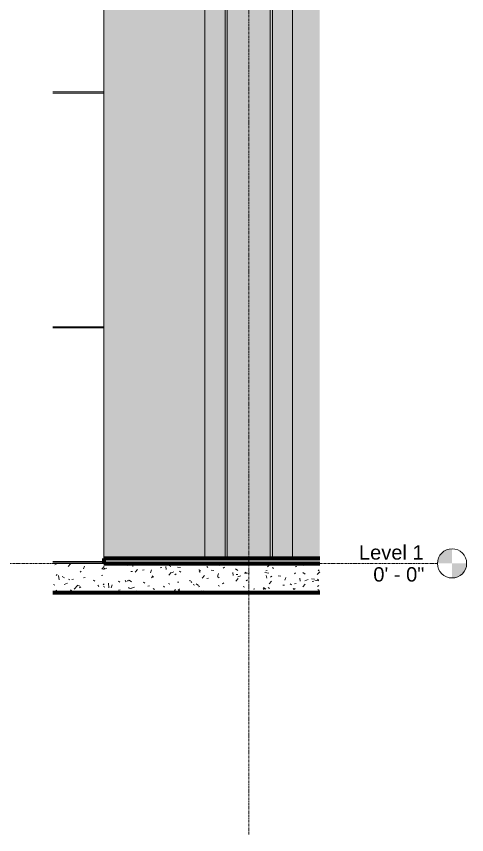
# Model space of a CAD drawing. Header units: inches. Extents: x 22688 to 23874, y -61 to 465.
# Drawn here: x 23605 to 23697.6, y -55.8 to 112.4 of the extents above; entities that cross this region are included whole.
import ezdxf

# ---------------------------------------------------------------- set-up
doc = ezdxf.new("R2010")
doc.units = ezdxf.units.IN
doc.header["$MEASUREMENT"] = 0
doc.linetypes.add('Grid Line 1_2_', pattern=[0.875, 0.5, -0.125, 0.125, -0.125])
for name, color, linetype, lineweight in [('A-DOOR', 31, 'Continuous', 18), ('A-FLOR', 192, 'Continuous', 18), ('A-FLOR-LEVL', 51, 'Continuous', 9), ('A-WALL', 113, 'Continuous', 18), ('A-WALL-PATT', 111, 'Continuous', 70), ('C-BLDG-PADS', 91, 'Continuous', 9), ('C-TOPO', 7, 'Continuous', 9), ('S-COLS', 52, 'Continuous', 9), ('S-GRID', 1, 'Continuous', 9)]:
    doc.layers.add(name, color=color, linetype=linetype, lineweight=lineweight)
doc.styles.add('Arial', font='arial.ttf', dxfattribs={"height": 2.950599})

# ---------------------------------------------------------------- blocks, each defined once
blk = doc.blocks.new('opening - opening-915839-Section 13 - Callout 2')
at = {"layer": 'A-DOOR'}
h = blk.add_hatch(color=256, dxfattribs=at)
edge = h.paths.add_edge_path(flags=0)
edge.add_line((-26172.91, 123.8), (-26173.22, 124.29))
edge.add_line((-26173.22, 124.29), (-26173.33, 124.49))
edge.add_line((-26173.33, 124.49), (-26173.77, 125.38))
edge.add_line((-26173.77, 125.38), (-26173.92, 125.71))
edge.add_line((-26173.92, 125.71), (-26174.25, 126.54))
edge.add_line((-26174.25, 126.54), (-26174.45, 127.13))
edge.add_line((-26174.45, 127.13), (-26174.6, 127.63))
edge.add_line((-26174.6, 127.63), (-26174.92, 128.97))
edge.add_line((-26174.92, 128.97), (-26175.09, 130.23))
edge.add_line((-26175.09, 130.23), (-26175.17, 132.06))
edge.add_line((-26175.17, 132.06), (-26175.17, 142.02))
edge.add_line((-26175.17, 142.02), (-26178.02, 142.02))
edge.add_line((-26178.02, 142.02), (-26178.02, 145))
edge.add_line((-26178.02, 145), (-26178.52, 145))
edge.add_line((-26178.52, 145), (-26178.52, 1))
edge.add_line((-26178.52, 1), (-26172.91, 1))
edge.add_line((-26172.91, 1), (-26172.91, 0))
edge.add_line((-26172.91, 0), (-26172.91, 0))
h.paths.add_polyline_path([(-26217.27, 1), (-26196.52, 1), (-26196.52, 145), (-26217.27, 145), (-26217.27, 10.99)], flags=0)
blk = doc.blocks.new('Level - Level Head - Circle-15001-Section 13 - Callout 2')
at = {"layer": 'A-FLOR-LEVL'}
h = blk.add_hatch(color=256, dxfattribs=at)
edge = h.paths.add_edge_path(flags=0)
edge.add_line((-26145.72, 0), (-26148.72, 0))
edge.add_arc((-26145.72, 0), 3, 90, 180, ccw=False)
edge.add_line((-26145.72, 3), (-26145.72, 0))
h = blk.add_hatch(color=256, dxfattribs=at)
edge = h.paths.add_edge_path(flags=0)
edge.add_line((-26145.72, -3), (-26145.72, 0))
edge.add_line((-26145.72, 0), (-26142.72, 0))
edge.add_arc((-26145.72, 0), 3, 270, 360, ccw=False)
blk.add_circle((-26145.72, 0), 3, dxfattribs=at)

msp = doc.modelspace()

# ---------------------------------------------------------------- hatches: boundary and pattern name
at = {"layer": 'A-FLOR'}
msp.add_hatch(color=256, dxfattribs=at).paths.add_polyline_path([(23623.03, 0), (23667.39, 0), (23667.39, 1), (23623.03, 1)], flags=0)
at = {"layer": 'A-WALL-PATT', "lineweight": 9}
h = msp.add_hatch(dxfattribs=at)
h.set_pattern_fill('FP_18', color=256, style=0, pattern_type=2)
h.set_pattern_definition([(90, (-75741.24, 0.25), (-193, -193), [48, -145]), (180, (-75741.24, 0.25), (-2e-14, -193), [96.25, -96.75]), (270, (-75837.49, 48.25), (-193, -193), [48, -145]), (180, (-75741.24, 48.25), (-2e-14, -193), [96.25, -96.75]), (270, (-75837.74, 48.25), (-193, -193), [48, -145]), (180, (-75837.74, 48.25), (-2e-14, -193), [96.25, -96.75]), (90, (-75933.99, 0.25), (-193, -193), [48, -145]), (180, (-75837.74, 0.25), (-2e-14, -193), [96.25, -96.75]), (90, (-75789.24, 48.5), (-193, -193), [48, -145]), (180, (-75740.99, 48.5), (-2e-14, -193), [48.25, -144.75]), (180, (-75740.99, 96.5), (-2e-14, -193), [48.25, -144.75]), (90, (-75885.74, 48.5), (-193, -193), [48, -145]), (180, (-75789.49, 48.5), (-2e-14, -193), [96.25, -96.75]), (270, (-75789.49, 96.5), (-193, -193), [48, -145]), (180, (-75789.49, 96.5), (-2e-14, -193), [96.25, -96.75]), (180, (-75885.99, 48.5), (-2e-14, -193), [48, -145]), (270, (-75885.99, 96.5), (-193, -193), [48, -145]), (180, (-75885.99, 96.5), (-2e-14, -193), [48, -145]), (90, (-75741.24, 96.75), (-193, -193), [48, -145]), (180, (-75741.24, 96.75), (-2e-14, -193), [96.25, -96.75]), (270, (-75837.49, 144.75), (-193, -193), [48, -145]), (180, (-75741.24, 144.75), (-2e-14, -193), [96.25, -96.75]), (270, (-75837.74, 144.75), (-193, -193), [48, -145]), (180, (-75837.74, 144.75), (-2e-14, -193), [96.25, -96.75]), (270, (-75933.99, 144.75), (-193, -193), [48, -145]), (180, (-75837.74, 96.75), (-2e-14, -193), [96.25, -96.75]), (90, (-75789.24, 145), (-193, -193), [48, -145]), (180, (-75740.99, 145), (-2e-14, -193), [48.25, -144.75]), (180, (-75740.99, 193), (-2e-14, -193), [48.25, -144.75]), (90, (-75885.74, 145), (-193, -193), [48, -145]), (180, (-75789.49, 145), (-2e-14, -193), [96.25, -96.75]), (270, (-75789.49, 193), (-193, -193), [48, -145]), (180, (-75789.49, 193), (-2e-14, -193), [96.25, -96.75]), (180, (-75885.99, 145), (-2e-14, -193), [48, -145]), (270, (-75885.99, 193), (-193, -193), [48, -145]), (180, (-75885.99, 193), (-2e-14, -193), [48, -145])])
h.paths.add_polyline_path([(23623.03, 0), (23623.03, 240), (23612.54, 240), (23612.54, 0)], flags=0)
at = {"layer": 'C-BLDG-PADS'}
h = msp.add_hatch(dxfattribs=at)
h.set_pattern_fill('FP_15', color=256, style=0, pattern_type=2)
h.set_pattern_definition([(50, (-76299.571, 104.131), (6.8859965, -0.60209723), [0.72, -7.92]), (355, (-76299.571, 104.131), (-1.33175564, 7.2205465), [0.576, -6.336]), (100.451, (-76298.997, 104.081), (5.55362855, 6.6181912), [0.612, -6.731]), (46.184, (-76299.571, 106.051), (10.24564176, -1.5889251), [1.08, -11.88]), (96.636, (-76298.717, 105.918), (8.9724387, 9.3515184), [0.918, -10.096]), (351.184, (-76299.571, 106.051), (8.9731991, 9.3512304), [0.864, -9.504]), (21, (-76298.611, 105.571), (5.73072572, -3.86500345), [0.72, -7.92]), (326, (-76298.611, 105.571), (2.3358107, 6.9608802), [0.576, -6.336]), (71.451, (-76298.133, 105.249), (8.06587574, 3.0959479), [0.612, -6.731]), (37.5, (-76299.571, 104.131), (0.116865946, 3.19547842), [0.317, -5.942, 0.317, -6.115, -6.36]), (37.5, (-76299.571, 104.131), (0.116865946, 3.19547842), [-12.691, 0.317, -6.043]), (7.5, (-76299.571, 104.131), (2.52543001, 3.78602473), [0.317, -3.35, 0.317, -5.798, -2.424]), (7.5, (-76299.571, 104.131), (2.52543001, 3.78602473), [-9.782, 0.317, -2.107]), (327.5, (-76301.711, 104.131), (5.12436853, -0.216176255), [0.317, -2.083, 0.317, -7.171, -9.936]), (327.5, (-76301.711, 104.131), (5.12436853, -0.216176255), [-9.888, 0.317, -9.619]), (317.5, (-76302.671, 104.131), (5.5983262, 0.96140978), [0.317, -2.803, 0.317, -4.656, -7.056]), (317.5, (-76302.671, 104.131), (5.5983262, 0.96140978), [-8.093, 0.317, -6.739])])
h.paths.add_polyline_path([(23612.54, -6), (23667.39, -6), (23667.39, 0), (23612.54, 0), (23612.54, -5.62)], flags=0)
at = {"layer": 'S-COLS'}
h = msp.add_hatch(color=256, dxfattribs=at)
h.paths.add_polyline_path([(23647.92, 1), (23647.92, 225.78), (23643.78, 225.78), (23643.78, 1)], flags=0)
h.paths.add_polyline_path([(23657.65, 1), (23661.78, 1), (23661.78, 304.22), (23652.04, 304.22), (23652.04, 293.86), (23660.42, 293.86), (23660.42, 280.64), (23656.65, 280.64), (23656.65, 227.78), (23657.65, 227.78), (23657.65, 24.34)], flags=0)
h.paths.add_polyline_path([(23649.15, 227.78), (23649.54, 227.78), (23649.54, 228.16), (23651.9, 228.16), (23651.9, 239.62), (23649.54, 239.62), (23649.54, 240), (23649.15, 240), (23649.15, 228.16)], flags=0)
h.paths.add_polyline_path([(23651.9, 252), (23651.9, 280.64), (23649.15, 280.64), (23649.15, 252)], flags=0)
h.paths.add_polyline_path([(23650.79, 293.86), (23650.79, 304.22), (23649.15, 304.22), (23649.15, 293.86)], flags=0)
for points in [[(23648.35, 1), (23648.35, 227.78), (23647.92, 227.78), (23647.92, 1)], [(23648.87, 1), (23649.04, 1), (23649.04, 227.78), (23648.35, 227.78), (23648.35, 1), (23648.87, 1)], [(23649.04, 1), (23656.52, 1), (23656.52, 225.78), (23651.9, 225.78), (23651.9, 227.78), (23649.04, 227.78), (23649.04, 24.34)], [(23656.71, 1), (23657.21, 1), (23657.21, 227.78), (23656.65, 227.78), (23656.65, 225.78), (23656.52, 225.78), (23656.52, 1)], [(23657.65, 1), (23657.65, 227.78), (23657.21, 227.78), (23657.21, 1)]]:
    msp.add_hatch(color=256, dxfattribs=at).paths.add_polyline_path(points, flags=0)

# ---------------------------------------------------------------- linework, layer by layer
at = {"layer": 'A-FLOR', "lineweight": 70}
for p, q in [((23667.39, 1), (23623.03, 1)), ((23623.03, 1), (23623.03, 0)), ((23623.03, 0), (23667.39, 0))]:
    msp.add_line(p, q, dxfattribs=at)
at = {"layer": 'A-WALL'}
msp.add_line((23623.03, 1), (23623.03, 240), dxfattribs=at)
at = {"layer": 'C-BLDG-PADS', "lineweight": 18}
for p, q in [((23623.03, 0), (23612.54, 0)), ((23612.54, -6), (23667.39, -6))]:
    msp.add_line(p, q, dxfattribs=at)
at = {"layer": 'C-TOPO', "lineweight": 90}
msp.add_line((23612.54, -6.01), (23667.39, -6.01), dxfattribs=at)
at = {"layer": 'C-TOPO'}
msp.add_line((23612.54, -6.01), (23667.39, -6.01), dxfattribs=at)
at = {"layer": 'S-COLS'}
for p, q in [((23661.78, 1), (23661.78, 304.22)), ((23647.92, 1), (23647.92, 227.78)), ((23648.35, 1), (23648.35, 227.78)), ((23657.21, 1), (23657.21, 227.78)), ((23657.65, 1), (23657.65, 227.78)), ((23643.78, 1), (23643.78, 225.78))]:
    msp.add_line(p, q, dxfattribs=at)
at = {"layer": 'S-GRID', "linetype": 'Grid Line 1_2_'}
msp.add_line((23652.78, -55.75), (23652.78, 439.97), dxfattribs=at)

# ---------------------------------------------------------------- block references
at = {"layer": 'A-DOOR'}
msp.add_blockref('opening - opening-915839-Section 13 - Callout 2', (49840.3, 0), dxfattribs=at)
at = {"layer": 'A-FLOR-LEVL'}
msp.add_blockref('Level - Level Head - Circle-15001-Section 13 - Callout 2', (49840.3, 0), dxfattribs=at)

# ---------------------------------------------------------------- texts
at = {"layer": 'A-FLOR-LEVL', "insert": (23688.74, 3.73), "char_height": 2.951, "width": 15.876, "attachment_point": 3, "line_spacing_factor": 0.938532, "style": 'Arial', "bg_fill": 3, "box_fill_scale": 1.25, "bg_fill_color": 0, "bg_fill_transparency": 0}
msp.add_mtext('Level 1', dxfattribs=at)

# ---------------------------------------------------------------- next in the draw order: texts
at = {"layer": 'A-FLOR-LEVL', "insert": (23688.89, -0.78), "char_height": 2.951, "width": 12.492, "attachment_point": 3, "line_spacing_factor": 0.938532, "style": 'Arial', "bg_fill": 3, "box_fill_scale": 1.25, "bg_fill_color": 0, "bg_fill_transparency": 0}
msp.add_mtext('0\' - 0"', dxfattribs=at)

# ---------------------------------------------------------------- next in the draw order: linework, layer by layer
at = {"layer": 'A-FLOR-LEVL', "linetype": 'Grid Line 1_2_'}
msp.add_line((23512.47, 0), (23691.58, 0), dxfattribs=at)

doc.saveas('drawing.dxf')
